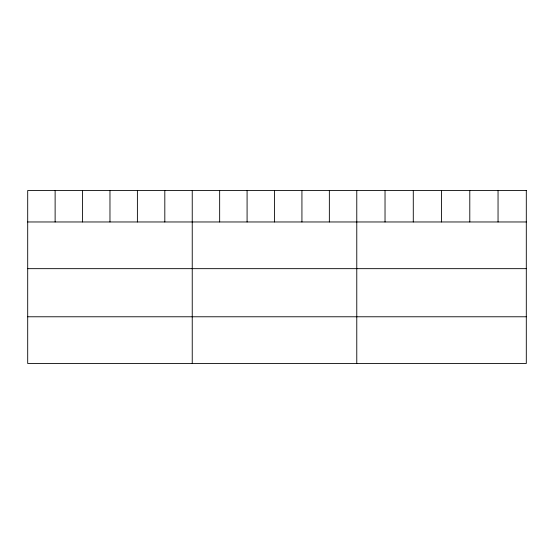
<?xml version="1.0" encoding="UTF-8"?>
<svg xmlns="http://www.w3.org/2000/svg" width="554" height="554" viewBox="0 0 554 554"><rect width="100%" height="100%" fill="white"/><g stroke="black" fill="none" stroke-linecap="round" stroke-linejoin="round"><path stroke-width="0.83" d="M27.7 221.967L526.3 221.967M27.7 268.662L526.3 268.662M27.7 316.777L526.3 316.777M498.046 190.521L498.046 221.967M469.792 190.521L469.792 221.967M441.538 190.521L441.538 221.967M413.284 190.521L413.284 221.967M385.03 190.521L385.03 221.967M356.776 190.521L356.776 363.479M329.353 190.521L329.353 221.967M301.93 190.521L301.93 221.967M274.507 190.521L274.507 221.967M247.084 190.521L247.084 221.967M219.661 190.521L219.661 221.967M192.238 190.521L192.238 363.479M164.815 190.521L164.815 221.967M137.392 190.521L137.392 221.967M109.969 190.521L109.969 221.967M82.546 190.521L82.546 221.967M55.123 190.521L55.123 221.967M526.3 190.521L27.7 190.521L27.7 363.479L526.3 363.479L526.3 190.521"/></g></svg>
